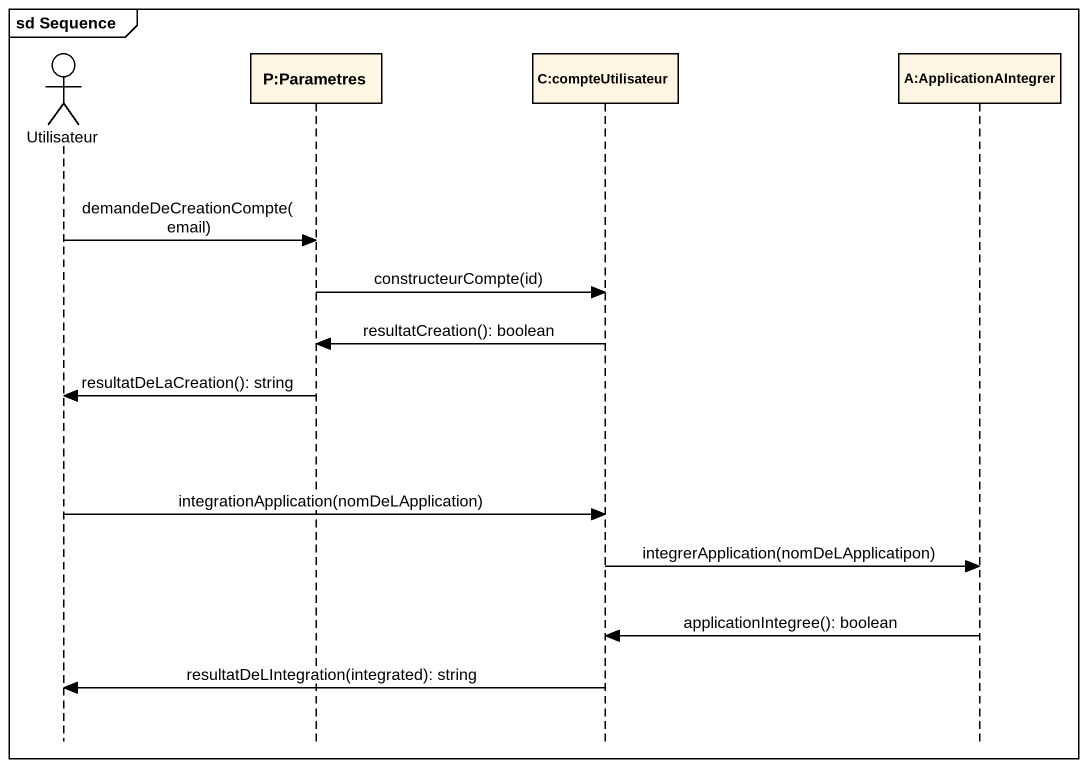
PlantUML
@startuml
mainframe sd Sequence
hide footbox
actor Utilisateur
participant "P:Parametres" as P_Parametres
participant "C:compteUtilisateur" as C_compteUtilisateur
participant "A:ApplicationAIntegrer" as A_ApplicationAIntegrer

Utilisateur -> P_Parametres : demandeDeCreationCompte(email)
P_Parametres -> C_compteUtilisateur : constructeurCompte(id)
C_compteUtilisateur -> P_Parametres : resultatCreation(): boolean
P_Parametres -> Utilisateur : resultatDeLaCreation(): string
Utilisateur -> C_compteUtilisateur : integrationApplication(nomDeLApplication)
C_compteUtilisateur -> A_ApplicationAIntegrer : integrerApplication(nomDeLApplicatipon)
A_ApplicationAIntegrer -> C_compteUtilisateur : applicationIntegree(): boolean
C_compteUtilisateur -> Utilisateur : resultatDeLIntegration(integrated): string
@enduml
